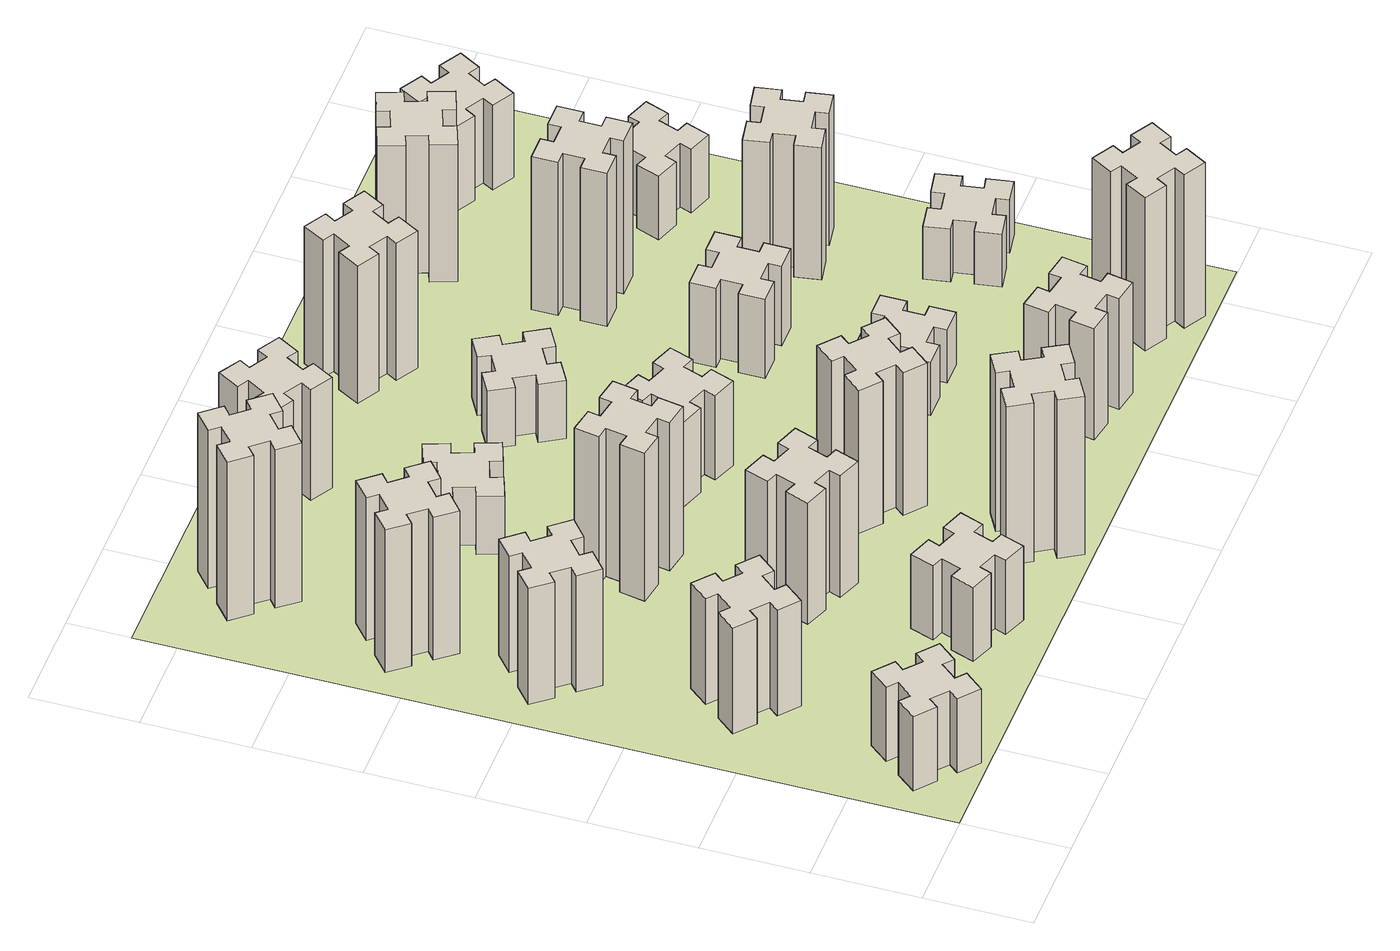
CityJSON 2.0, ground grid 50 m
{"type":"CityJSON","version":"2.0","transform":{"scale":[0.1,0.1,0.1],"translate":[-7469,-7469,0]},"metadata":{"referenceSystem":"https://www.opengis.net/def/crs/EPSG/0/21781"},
"CityObjects":{
"building1":{"type":"Building","attributes":{"class":"1000","function":"1000","usage":"1000","yearOfConstruction":2016,"roofType":"1000","measuredHeight":42,"storeysAboveGround":30,"storeysBelowGround":0},"geometry":[{"type":"Solid","lod":"1","boundaries":[[[[0,1,2,3,4,5,6,7,8,9,10,11,12,13,14,15,16,17,18,19]],[[17,16,20,21]],[[16,15,22,20]],[[15,14,23,22]],[[14,13,24,23]],[[13,12,25,24]],[[12,11,26,25]],[[11,10,27,26]],[[10,9,28,27]],[[9,8,29,28]],[[8,7,30,29]],[[7,6,31,30]],[[6,5,32,31]],[[5,4,33,32]],[[4,3,34,33]],[[3,2,35,34]],[[2,1,36,35]],[[1,0,37,36]],[[0,19,38,37]],[[19,18,39,38]],[[18,17,21,39]],[[24,25,26,27,28,29,30,31,32,33,34,35,36,37,38,39,21,20,22,23]]]]}]},
"building2":{"type":"Building","attributes":{"class":"1000","function":"1000","usage":"1000","yearOfConstruction":2016,"roofType":"1000","measuredHeight":60,"storeysAboveGround":30,"storeysBelowGround":0},"geometry":[{"type":"Solid","lod":"1","boundaries":[[[[40,41,42,43,44,45,46,47,48,49,50,51,52,53,54,55,56,57,58,59]],[[57,56,60,61]],[[56,55,62,60]],[[55,54,63,62]],[[54,53,64,63]],[[53,52,65,64]],[[52,51,66,65]],[[51,50,67,66]],[[50,49,68,67]],[[49,48,69,68]],[[48,47,70,69]],[[47,46,71,70]],[[46,45,72,71]],[[45,44,73,72]],[[44,43,74,73]],[[43,42,75,74]],[[42,41,76,75]],[[41,40,77,76]],[[40,59,78,77]],[[59,58,79,78]],[[58,57,61,79]],[[64,65,66,67,68,69,70,71,72,73,74,75,76,77,78,79,61,60,62,63]]]]}]},
"building3":{"type":"Building","attributes":{"class":"1000","function":"1000","usage":"1000","yearOfConstruction":2016,"roofType":"1000","measuredHeight":66,"storeysAboveGround":30,"storeysBelowGround":0},"geometry":[{"type":"Solid","lod":"1","boundaries":[[[[80,81,82,83,84,85,86,87,88,89,90,91,92,93,94,95,96,97,98,99]],[[97,96,100,101]],[[96,95,102,100]],[[95,94,103,102]],[[94,93,104,103]],[[93,92,105,104]],[[92,91,106,105]],[[91,90,107,106]],[[90,89,108,107]],[[89,88,109,108]],[[88,87,110,109]],[[87,86,111,110]],[[86,85,112,111]],[[85,84,113,112]],[[84,83,114,113]],[[83,82,115,114]],[[82,81,116,115]],[[81,80,117,116]],[[80,99,118,117]],[[99,98,119,118]],[[98,97,101,119]],[[104,105,106,107,108,109,110,111,112,113,114,115,116,117,118,119,101,100,102,103]]]]}]},
"building4":{"type":"Building","attributes":{"class":"1000","function":"1000","usage":"1000","yearOfConstruction":2016,"roofType":"1000","measuredHeight":81,"storeysAboveGround":30,"storeysBelowGround":0},"geometry":[{"type":"Solid","lod":"1","boundaries":[[[[120,121,122,123,124,125,126,127,128,129,130,131,132,133,134,135,136,137,138,139]],[[137,136,140,141]],[[136,135,142,140]],[[135,134,143,142]],[[134,133,144,143]],[[133,132,145,144]],[[132,131,146,145]],[[131,130,147,146]],[[130,129,148,147]],[[129,128,149,148]],[[128,127,150,149]],[[127,126,151,150]],[[126,125,152,151]],[[125,124,153,152]],[[124,123,154,153]],[[123,122,155,154]],[[122,121,156,155]],[[121,120,157,156]],[[120,139,158,157]],[[139,138,159,158]],[[138,137,141,159]],[[144,145,146,147,148,149,150,151,152,153,154,155,156,157,158,159,141,140,142,143]]]]}]},
"building5":{"type":"Building","attributes":{"class":"1000","function":"1000","usage":"1000","yearOfConstruction":2016,"roofType":"1000","measuredHeight":42,"storeysAboveGround":30,"storeysBelowGround":0},"geometry":[{"type":"Solid","lod":"1","boundaries":[[[[160,161,162,163,164,165,166,167,168,169,170,171,172,173,174,175,176,177,178,179]],[[177,176,180,181]],[[176,175,182,180]],[[175,174,183,182]],[[174,173,184,183]],[[173,172,185,184]],[[172,171,186,185]],[[171,170,187,186]],[[170,169,188,187]],[[169,168,189,188]],[[168,167,190,189]],[[167,166,191,190]],[[166,165,192,191]],[[165,164,193,192]],[[164,163,194,193]],[[163,162,195,194]],[[162,161,196,195]],[[161,160,197,196]],[[160,179,198,197]],[[179,178,199,198]],[[178,177,181,199]],[[184,185,186,187,188,189,190,191,192,193,194,195,196,197,198,199,181,180,182,183]]]]}]},
"building6":{"type":"Building","attributes":{"class":"1000","function":"1000","usage":"1000","yearOfConstruction":2016,"roofType":"1000","measuredHeight":90,"storeysAboveGround":30,"storeysBelowGround":0},"geometry":[{"type":"Solid","lod":"1","boundaries":[[[[200,201,202,203,204,205,206,207,208,209,210,211,212,213,214,215,216,217,218,219]],[[217,216,220,221]],[[216,215,222,220]],[[215,214,223,222]],[[214,213,224,223]],[[213,212,225,224]],[[212,211,226,225]],[[211,210,227,226]],[[210,209,228,227]],[[209,208,229,228]],[[208,207,230,229]],[[207,206,231,230]],[[206,205,232,231]],[[205,204,233,232]],[[204,203,234,233]],[[203,202,235,234]],[[202,201,236,235]],[[201,200,237,236]],[[200,219,238,237]],[[219,218,239,238]],[[218,217,221,239]],[[224,225,226,227,228,229,230,231,232,233,234,235,236,237,238,239,221,220,222,223]]]]}]},
"building7":{"type":"Building","attributes":{"class":"1000","function":"1000","usage":"1000","yearOfConstruction":2016,"roofType":"1000","measuredHeight":69,"storeysAboveGround":30,"storeysBelowGround":0},"geometry":[{"type":"Solid","lod":"1","boundaries":[[[[240,241,242,243,244,245,246,247,248,249,250,251,252,253,254,255,256,257,258,259]],[[257,256,260,261]],[[256,255,262,260]],[[255,254,263,262]],[[254,253,264,263]],[[253,252,265,264]],[[252,251,266,265]],[[251,250,267,266]],[[250,249,268,267]],[[249,248,269,268]],[[248,247,270,269]],[[247,246,271,270]],[[246,245,272,271]],[[245,244,273,272]],[[244,243,274,273]],[[243,242,275,274]],[[242,241,276,275]],[[241,240,277,276]],[[240,259,278,277]],[[259,258,279,278]],[[258,257,261,279]],[[264,265,266,267,268,269,270,271,272,273,274,275,276,277,278,279,261,260,262,263]]]]}]},
"building8":{"type":"Building","attributes":{"class":"1000","function":"1000","usage":"1000","yearOfConstruction":2016,"roofType":"1000","measuredHeight":84,"storeysAboveGround":30,"storeysBelowGround":0},"geometry":[{"type":"Solid","lod":"1","boundaries":[[[[280,281,282,283,284,285,286,287,288,289,290,291,292,293,294,295,296,297,298,299]],[[297,296,300,301]],[[296,295,302,300]],[[295,294,303,302]],[[294,293,304,303]],[[293,292,305,304]],[[292,291,306,305]],[[291,290,307,306]],[[290,289,308,307]],[[289,288,309,308]],[[288,287,310,309]],[[287,286,311,310]],[[286,285,312,311]],[[285,284,313,312]],[[284,283,314,313]],[[283,282,315,314]],[[282,281,316,315]],[[281,280,317,316]],[[280,299,318,317]],[[299,298,319,318]],[[298,297,301,319]],[[304,305,306,307,308,309,310,311,312,313,314,315,316,317,318,319,301,300,302,303]]]]}]},
"building9":{"type":"Building","attributes":{"class":"1000","function":"1000","usage":"1000","yearOfConstruction":2016,"roofType":"1000","measuredHeight":33,"storeysAboveGround":30,"storeysBelowGround":0},"geometry":[{"type":"Solid","lod":"1","boundaries":[[[[320,321,322,323,324,325,326,327,328,329,330,331,332,333,334,335,336,337,338,339]],[[337,336,340,341]],[[336,335,342,340]],[[335,334,343,342]],[[334,333,344,343]],[[333,332,345,344]],[[332,331,346,345]],[[331,330,347,346]],[[330,329,348,347]],[[329,328,349,348]],[[328,327,350,349]],[[327,326,351,350]],[[326,325,352,351]],[[325,324,353,352]],[[324,323,354,353]],[[323,322,355,354]],[[322,321,356,355]],[[321,320,357,356]],[[320,339,358,357]],[[339,338,359,358]],[[338,337,341,359]],[[344,345,346,347,348,349,350,351,352,353,354,355,356,357,358,359,341,340,342,343]]]]}]},
"building10":{"type":"Building","attributes":{"class":"1000","function":"1000","usage":"1000","yearOfConstruction":2016,"roofType":"1000","measuredHeight":90,"storeysAboveGround":30,"storeysBelowGround":0},"geometry":[{"type":"Solid","lod":"1","boundaries":[[[[360,361,362,363,364,365,366,367,368,369,370,371,372,373,374,375,376,377,378,379]],[[377,376,380,381]],[[376,375,382,380]],[[375,374,383,382]],[[374,373,384,383]],[[373,372,385,384]],[[372,371,386,385]],[[371,370,387,386]],[[370,369,388,387]],[[369,368,389,388]],[[368,367,390,389]],[[367,366,391,390]],[[366,365,392,391]],[[365,364,393,392]],[[364,363,394,393]],[[363,362,395,394]],[[362,361,396,395]],[[361,360,397,396]],[[360,379,398,397]],[[379,378,399,398]],[[378,377,381,399]],[[384,385,386,387,388,389,390,391,392,393,394,395,396,397,398,399,381,380,382,383]]]]}]},
"building11":{"type":"Building","attributes":{"class":"1000","function":"1000","usage":"1000","yearOfConstruction":2016,"roofType":"1000","measuredHeight":63,"storeysAboveGround":30,"storeysBelowGround":0},"geometry":[{"type":"Solid","lod":"1","boundaries":[[[[400,401,402,403,404,405,406,407,408,409,410,411,412,413,414,415,416,417,418,419]],[[417,416,420,421]],[[416,415,422,420]],[[415,414,423,422]],[[414,413,424,423]],[[413,412,425,424]],[[412,411,426,425]],[[411,410,427,426]],[[410,409,428,427]],[[409,408,429,428]],[[408,407,430,429]],[[407,406,431,430]],[[406,405,432,431]],[[405,404,433,432]],[[404,403,434,433]],[[403,402,435,434]],[[402,401,436,435]],[[401,400,437,436]],[[400,419,438,437]],[[419,418,439,438]],[[418,417,421,439]],[[424,425,426,427,428,429,430,431,432,433,434,435,436,437,438,439,421,420,422,423]]]]}]},
"building12":{"type":"Building","attributes":{"class":"1000","function":"1000","usage":"1000","yearOfConstruction":2016,"roofType":"1000","measuredHeight":81,"storeysAboveGround":30,"storeysBelowGround":0},"geometry":[{"type":"Solid","lod":"1","boundaries":[[[[440,441,442,443,444,445,446,447,448,449,450,451,452,453,454,455,456,457,458,459]],[[457,456,460,461]],[[456,455,462,460]],[[455,454,463,462]],[[454,453,464,463]],[[453,452,465,464]],[[452,451,466,465]],[[451,450,467,466]],[[450,449,468,467]],[[449,448,469,468]],[[448,447,470,469]],[[447,446,471,470]],[[446,445,472,471]],[[445,444,473,472]],[[444,443,474,473]],[[443,442,475,474]],[[442,441,476,475]],[[441,440,477,476]],[[440,459,478,477]],[[459,458,479,478]],[[458,457,461,479]],[[464,465,466,467,468,469,470,471,472,473,474,475,476,477,478,479,461,460,462,463]]]]}]},
"building13":{"type":"Building","attributes":{"class":"1000","function":"1000","usage":"1000","yearOfConstruction":2016,"roofType":"1000","measuredHeight":48,"storeysAboveGround":30,"storeysBelowGround":0},"geometry":[{"type":"Solid","lod":"1","boundaries":[[[[480,481,482,483,484,485,486,487,488,489,490,491,492,493,494,495,496,497,498,499]],[[497,496,500,501]],[[496,495,502,500]],[[495,494,503,502]],[[494,493,504,503]],[[493,492,505,504]],[[492,491,506,505]],[[491,490,507,506]],[[490,489,508,507]],[[489,488,509,508]],[[488,487,510,509]],[[487,486,511,510]],[[486,485,512,511]],[[485,484,513,512]],[[484,483,514,513]],[[483,482,515,514]],[[482,481,516,515]],[[481,480,517,516]],[[480,499,518,517]],[[499,498,519,518]],[[498,497,501,519]],[[504,505,506,507,508,509,510,511,512,513,514,515,516,517,518,519,501,500,502,503]]]]}]},
"building14":{"type":"Building","attributes":{"class":"1000","function":"1000","usage":"1000","yearOfConstruction":2016,"roofType":"1000","measuredHeight":33,"storeysAboveGround":30,"storeysBelowGround":0},"geometry":[{"type":"Solid","lod":"1","boundaries":[[[[520,521,522,523,524,525,526,527,528,529,530,531,532,533,534,535,536,537,538,539]],[[537,536,540,541]],[[536,535,542,540]],[[535,534,543,542]],[[534,533,544,543]],[[533,532,545,544]],[[532,531,546,545]],[[531,530,547,546]],[[530,529,548,547]],[[529,528,549,548]],[[528,527,550,549]],[[527,526,551,550]],[[526,525,552,551]],[[525,524,553,552]],[[524,523,554,553]],[[523,522,555,554]],[[522,521,556,555]],[[521,520,557,556]],[[520,539,558,557]],[[539,538,559,558]],[[538,537,541,559]],[[544,545,546,547,548,549,550,551,552,553,554,555,556,557,558,559,541,540,542,543]]]]}]},
"building15":{"type":"Building","attributes":{"class":"1000","function":"1000","usage":"1000","yearOfConstruction":2016,"roofType":"1000","measuredHeight":63,"storeysAboveGround":30,"storeysBelowGround":0},"geometry":[{"type":"Solid","lod":"1","boundaries":[[[[560,561,562,563,564,565,566,567,568,569,570,571,572,573,574,575,576,577,578,579]],[[577,576,580,581]],[[576,575,582,580]],[[575,574,583,582]],[[574,573,584,583]],[[573,572,585,584]],[[572,571,586,585]],[[571,570,587,586]],[[570,569,588,587]],[[569,568,589,588]],[[568,567,590,589]],[[567,566,591,590]],[[566,565,592,591]],[[565,564,593,592]],[[564,563,594,593]],[[563,562,595,594]],[[562,561,596,595]],[[561,560,597,596]],[[560,579,598,597]],[[579,578,599,598]],[[578,577,581,599]],[[584,585,586,587,588,589,590,591,592,593,594,595,596,597,598,599,581,580,582,583]]]]}]},
"building16":{"type":"Building","attributes":{"class":"1000","function":"1000","usage":"1000","yearOfConstruction":2016,"roofType":"1000","measuredHeight":30,"storeysAboveGround":30,"storeysBelowGround":0},"geometry":[{"type":"Solid","lod":"1","boundaries":[[[[600,601,602,603,604,605,606,607,608,609,610,611,612,613,614,615,616,617,618,619]],[[617,616,620,621]],[[616,615,622,620]],[[615,614,623,622]],[[614,613,624,623]],[[613,612,625,624]],[[612,611,626,625]],[[611,610,627,626]],[[610,609,628,627]],[[609,608,629,628]],[[608,607,630,629]],[[607,606,631,630]],[[606,605,632,631]],[[605,604,633,632]],[[604,603,634,633]],[[603,602,635,634]],[[602,601,636,635]],[[601,600,637,636]],[[600,619,638,637]],[[619,618,639,638]],[[618,617,621,639]],[[624,625,626,627,628,629,630,631,632,633,634,635,636,637,638,639,621,620,622,623]]]]}]},
"building17":{"type":"Building","attributes":{"class":"1000","function":"1000","usage":"1000","yearOfConstruction":2016,"roofType":"1000","measuredHeight":78,"storeysAboveGround":30,"storeysBelowGround":0},"geometry":[{"type":"Solid","lod":"1","boundaries":[[[[640,641,642,643,644,645,646,647,648,649,650,651,652,653,654,655,656,657,658,659]],[[657,656,660,661]],[[656,655,662,660]],[[655,654,663,662]],[[654,653,664,663]],[[653,652,665,664]],[[652,651,666,665]],[[651,650,667,666]],[[650,649,668,667]],[[649,648,669,668]],[[648,647,670,669]],[[647,646,671,670]],[[646,645,672,671]],[[645,644,673,672]],[[644,643,674,673]],[[643,642,675,674]],[[642,641,676,675]],[[641,640,677,676]],[[640,659,678,677]],[[659,658,679,678]],[[658,657,661,679]],[[664,665,666,667,668,669,670,671,672,673,674,675,676,677,678,679,661,660,662,663]]]]}]},
"building18":{"type":"Building","attributes":{"class":"1000","function":"1000","usage":"1000","yearOfConstruction":2016,"roofType":"1000","measuredHeight":45,"storeysAboveGround":30,"storeysBelowGround":0},"geometry":[{"type":"Solid","lod":"1","boundaries":[[[[680,681,682,683,684,685,686,687,688,689,690,691,692,693,694,695,696,697,698,699]],[[697,696,700,701]],[[696,695,702,700]],[[695,694,703,702]],[[694,693,704,703]],[[693,692,705,704]],[[692,691,706,705]],[[691,690,707,706]],[[690,689,708,707]],[[689,688,709,708]],[[688,687,710,709]],[[687,686,711,710]],[[686,685,712,711]],[[685,684,713,712]],[[684,683,714,713]],[[683,682,715,714]],[[682,681,716,715]],[[681,680,717,716]],[[680,699,718,717]],[[699,698,719,718]],[[698,697,701,719]],[[704,705,706,707,708,709,710,711,712,713,714,715,716,717,718,719,701,700,702,703]]]]}]},
"building19":{"type":"Building","attributes":{"class":"1000","function":"1000","usage":"1000","yearOfConstruction":2016,"roofType":"1000","measuredHeight":87,"storeysAboveGround":30,"storeysBelowGround":0},"geometry":[{"type":"Solid","lod":"1","boundaries":[[[[720,721,722,723,724,725,726,727,728,729,730,731,732,733,734,735,736,737,738,739]],[[737,736,740,741]],[[736,735,742,740]],[[735,734,743,742]],[[734,733,744,743]],[[733,732,745,744]],[[732,731,746,745]],[[731,730,747,746]],[[730,729,748,747]],[[729,728,749,748]],[[728,727,750,749]],[[727,726,751,750]],[[726,725,752,751]],[[725,724,753,752]],[[724,723,754,753]],[[723,722,755,754]],[[722,721,756,755]],[[721,720,757,756]],[[720,739,758,757]],[[739,738,759,758]],[[738,737,741,759]],[[744,745,746,747,748,749,750,751,752,753,754,755,756,757,758,759,741,740,742,743]]]]}]},
"building20":{"type":"Building","attributes":{"class":"1000","function":"1000","usage":"1000","yearOfConstruction":2016,"roofType":"1000","measuredHeight":87,"storeysAboveGround":30,"storeysBelowGround":0},"geometry":[{"type":"Solid","lod":"1","boundaries":[[[[760,761,762,763,764,765,766,767,768,769,770,771,772,773,774,775,776,777,778,779]],[[777,776,780,781]],[[776,775,782,780]],[[775,774,783,782]],[[774,773,784,783]],[[773,772,785,784]],[[772,771,786,785]],[[771,770,787,786]],[[770,769,788,787]],[[769,768,789,788]],[[768,767,790,789]],[[767,766,791,790]],[[766,765,792,791]],[[765,764,793,792]],[[764,763,794,793]],[[763,762,795,794]],[[762,761,796,795]],[[761,760,797,796]],[[760,779,798,797]],[[779,778,799,798]],[[778,777,781,799]],[[784,785,786,787,788,789,790,791,792,793,794,795,796,797,798,799,781,780,782,783]]]]}]},
"building21":{"type":"Building","attributes":{"class":"1000","function":"1000","usage":"1000","yearOfConstruction":2016,"roofType":"1000","measuredHeight":78,"storeysAboveGround":30,"storeysBelowGround":0},"geometry":[{"type":"Solid","lod":"1","boundaries":[[[[800,801,802,803,804,805,806,807,808,809,810,811,812,813,814,815,816,817,818,819]],[[817,816,820,821]],[[816,815,822,820]],[[815,814,823,822]],[[814,813,824,823]],[[813,812,825,824]],[[812,811,826,825]],[[811,810,827,826]],[[810,809,828,827]],[[809,808,829,828]],[[808,807,830,829]],[[807,806,831,830]],[[806,805,832,831]],[[805,804,833,832]],[[804,803,834,833]],[[803,802,835,834]],[[802,801,836,835]],[[801,800,837,836]],[[800,819,838,837]],[[819,818,839,838]],[[818,817,821,839]],[[824,825,826,827,828,829,830,831,832,833,834,835,836,837,838,839,821,820,822,823]]]]}]},
"building22":{"type":"Building","attributes":{"class":"1000","function":"1000","usage":"1000","yearOfConstruction":2016,"roofType":"1000","measuredHeight":30,"storeysAboveGround":30,"storeysBelowGround":0},"geometry":[{"type":"Solid","lod":"1","boundaries":[[[[840,841,842,843,844,845,846,847,848,849,850,851,852,853,854,855,856,857,858,859]],[[857,856,860,861]],[[856,855,862,860]],[[855,854,863,862]],[[854,853,864,863]],[[853,852,865,864]],[[852,851,866,865]],[[851,850,867,866]],[[850,849,868,867]],[[849,848,869,868]],[[848,847,870,869]],[[847,846,871,870]],[[846,845,872,871]],[[845,844,873,872]],[[844,843,874,873]],[[843,842,875,874]],[[842,841,876,875]],[[841,840,877,876]],[[840,859,878,877]],[[859,858,879,878]],[[858,857,861,879]],[[864,865,866,867,868,869,870,871,872,873,874,875,876,877,878,879,861,860,862,863]]]]}]},
"building23":{"type":"Building","attributes":{"class":"1000","function":"1000","usage":"1000","yearOfConstruction":2016,"roofType":"1000","measuredHeight":75,"storeysAboveGround":30,"storeysBelowGround":0},"geometry":[{"type":"Solid","lod":"1","boundaries":[[[[880,881,882,883,884,885,886,887,888,889,890,891,892,893,894,895,896,897,898,899]],[[897,896,900,901]],[[896,895,902,900]],[[895,894,903,902]],[[894,893,904,903]],[[893,892,905,904]],[[892,891,906,905]],[[891,890,907,906]],[[890,889,908,907]],[[889,888,909,908]],[[888,887,910,909]],[[887,886,911,910]],[[886,885,912,911]],[[885,884,913,912]],[[884,883,914,913]],[[883,882,915,914]],[[882,881,916,915]],[[881,880,917,916]],[[880,899,918,917]],[[899,898,919,918]],[[898,897,901,919]],[[904,905,906,907,908,909,910,911,912,913,914,915,916,917,918,919,901,900,902,903]]]]}]},
"building24":{"type":"Building","attributes":{"class":"1000","function":"1000","usage":"1000","yearOfConstruction":2016,"roofType":"1000","measuredHeight":36,"storeysAboveGround":30,"storeysBelowGround":0},"geometry":[{"type":"Solid","lod":"1","boundaries":[[[[920,921,922,923,924,925,926,927,928,929,930,931,932,933,934,935,936,937,938,939]],[[937,936,940,941]],[[936,935,942,940]],[[935,934,943,942]],[[934,933,944,943]],[[933,932,945,944]],[[932,931,946,945]],[[931,930,947,946]],[[930,929,948,947]],[[929,928,949,948]],[[928,927,950,949]],[[927,926,951,950]],[[926,925,952,951]],[[925,924,953,952]],[[924,923,954,953]],[[923,922,955,954]],[[922,921,956,955]],[[921,920,957,956]],[[920,939,958,957]],[[939,938,959,958]],[[938,937,941,959]],[[944,945,946,947,948,949,950,951,952,953,954,955,956,957,958,959,941,940,942,943]]]]}]},
"building25":{"type":"Building","attributes":{"class":"1000","function":"1000","usage":"1000","yearOfConstruction":2016,"roofType":"1000","measuredHeight":48,"storeysAboveGround":30,"storeysBelowGround":0},"geometry":[{"type":"Solid","lod":"1","boundaries":[[[[960,961,962,963,964,965,966,967,968,969,970,971,972,973,974,975,976,977,978,979]],[[977,976,980,981]],[[976,975,982,980]],[[975,974,983,982]],[[974,973,984,983]],[[973,972,985,984]],[[972,971,986,985]],[[971,970,987,986]],[[970,969,988,987]],[[969,968,989,988]],[[968,967,990,989]],[[967,966,991,990]],[[966,965,992,991]],[[965,964,993,992]],[[964,963,994,993]],[[963,962,995,994]],[[962,961,996,995]],[[961,960,997,996]],[[960,979,998,997]],[[979,978,999,998]],[[978,977,981,999]],[[984,985,986,987,988,989,990,991,992,993,994,995,996,997,998,999,981,980,982,983]]]]}]},
"landuse1":{"type":"LandUse","attributes":{"name":"plot1","function":"1010"},"geometry":[{"type":"MultiSurface","lod":"1","boundaries":[[[1000,1001,1002,1003]]]}]}
},
"vertices":[
[266,223,0],[343,159,0],[304,113,0],[396,36,0],[473,128,0],[427,166,0],[492,243,0],[538,204,0],[615,296,0],[523,373,0],[484,327,0],[408,392,0],[446,438,0],[354,515,0],[277,423,0],[323,384,0],[259,308,0],[213,346,0],[136,254,0],[228,177,0],[259,308,420],[213,346,420],[323,384,420],[277,423,420],[354,515,420],[446,438,420],[408,392,420],[484,327,420],[523,373,420],[615,296,420],[538,204,420],[492,243,420],[427,166,420],[473,128,420],[396,36,420],[304,113,420],[343,159,420],[266,223,420],[228,177,420],[136,254,420],
[527,1006,0],[592,1083,0],[638,1044,0],[715,1136,0],[623,1213,0],[584,1167,0],[508,1232,0],[546,1278,0],[454,1355,0],[377,1263,0],[423,1224,0],[359,1148,0],[313,1186,0],[236,1094,0],[328,1017,0],[366,1063,0],[443,999,0],[404,953,0],[496,876,0],[573,968,0],[443,999,600],[404,953,600],[366,1063,600],[328,1017,600],[236,1094,600],[313,1186,600],[359,1148,600],[423,1224,600],[377,1263,600],[454,1355,600],[546,1278,600],[508,1232,600],[584,1167,600],[623,1213,600],[715,1136,600],[638,1044,600],[592,1083,600],[527,1006,600],[573,968,600],[496,876,600],
[492,1988,0],[427,2064,0],[473,2103,0],[396,2195,0],[304,2118,0],[343,2072,0],[266,2007,0],[228,2053,0],[136,1976,0],[213,1884,0],[259,1923,0],[323,1846,0],[277,1808,0],[354,1716,0],[446,1793,0],[408,1839,0],[484,1903,0],[523,1857,0],[615,1934,0],[538,2026,0],[484,1903,660],[523,1857,660],[408,1839,660],[446,1793,660],[354,1716,660],[277,1808,660],[323,1846,660],[259,1923,660],[213,1884,660],[136,1976,660],[228,2053,660],[266,2007,660],[343,2072,660],[304,2118,660],[396,2195,660],[473,2103,660],[427,2064,660],[492,1988,660],[538,2026,660],[615,1934,660],
[343,2712,0],[266,2647,0],[228,2693,0],[136,2616,0],[213,2524,0],[259,2563,0],[323,2486,0],[277,2448,0],[354,2356,0],[446,2433,0],[408,2479,0],[484,2543,0],[523,2497,0],[615,2574,0],[538,2666,0],[492,2628,0],[427,2704,0],[473,2743,0],[396,2835,0],[304,2758,0],[427,2704,810],[473,2743,810],[492,2628,810],[538,2666,810],[615,2574,810],[523,2497,810],[484,2543,810],[408,2479,810],[446,2433,810],[354,2356,810],[277,2448,810],[323,2486,810],[259,2563,810],[213,2524,810],[136,2616,810],[228,2693,810],[266,2647,810],[343,2712,810],[304,2758,810],[396,2835,810],
[1302,291,0],[1336,385,0],[1392,364,0],[1433,477,0],[1320,518,0],[1300,462,0],[1206,496,0],[1227,552,0],[1114,593,0],[1073,480,0],[1129,460,0],[1095,366,0],[1039,387,0],[997,274,0],[1110,233,0],[1131,289,0],[1225,255,0],[1204,199,0],[1317,157,0],[1358,270,0],[1225,255,420],[1204,199,420],[1131,289,420],[1110,233,420],[997,274,420],[1039,387,420],[1095,366,420],[1129,460,420],[1073,480,420],[1114,593,420],[1227,552,420],[1206,496,420],[1300,462,420],[1320,518,420],[1433,477,420],[1392,364,420],[1336,385,420],[1302,291,420],[1358,270,420],[1317,157,420],
[443,3452,0],[366,3387,0],[328,3433,0],[236,3356,0],[313,3264,0],[359,3303,0],[423,3226,0],[377,3188,0],[454,3096,0],[546,3173,0],[508,3219,0],[584,3283,0],[623,3237,0],[715,3314,0],[638,3406,0],[592,3368,0],[527,3444,0],[573,3483,0],[496,3575,0],[404,3498,0],[527,3444,900],[573,3483,900],[592,3368,900],[638,3406,900],[715,3314,900],[623,3237,900],[584,3283,900],[508,3219,900],[546,3173,900],[454,3096,900],[377,3188,900],[423,3226,900],[359,3303,900],[313,3264,900],[236,3356,900],[328,3433,900],[366,3387,900],[443,3452,900],[404,3498,900],[496,3575,900],
[1302,1031,0],[1336,1125,0],[1392,1104,0],[1433,1217,0],[1320,1258,0],[1300,1202,0],[1206,1236,0],[1227,1292,0],[1114,1333,0],[1073,1220,0],[1129,1200,0],[1095,1106,0],[1039,1127,0],[997,1014,0],[1110,973,0],[1131,1029,0],[1225,995,0],[1204,939,0],[1317,897,0],[1358,1010,0],[1225,995,690],[1204,939,690],[1131,1029,690],[1110,973,690],[997,1014,690],[1039,1127,690],[1095,1106,690],[1129,1200,690],[1073,1220,690],[1114,1333,690],[1227,1292,690],[1206,1236,690],[1300,1202,690],[1320,1258,690],[1433,1217,690],[1392,1104,690],[1336,1125,690],[1302,1031,690],[1358,1010,690],[1317,897,690],
[1047,1756,0],[1145,1738,0],[1135,1679,0],[1253,1658,0],[1274,1777,0],[1215,1787,0],[1232,1885,0],[1291,1875,0],[1312,1993,0],[1194,2014,0],[1184,1955,0],[1085,1972,0],[1096,2031,0],[977,2052,0],[957,1934,0],[1016,1924,0],[998,1825,0],[939,1836,0],[918,1717,0],[1037,1697,0],[998,1825,840],[939,1836,840],[1016,1924,840],[957,1934,840],[977,2052,840],[1096,2031,840],[1085,1972,840],[1184,1955,840],[1194,2014,840],[1312,1993,840],[1291,1875,840],[1232,1885,840],[1215,1787,840],[1274,1777,840],[1253,1658,840],[1135,1679,840],[1145,1738,840],[1047,1756,840],[1037,1697,840],[918,1717,840],
[1236,2586,0],[1202,2680,0],[1258,2700,0],[1217,2813,0],[1104,2772,0],[1125,2716,0],[1031,2682,0],[1010,2738,0],[897,2697,0],[939,2584,0],[995,2605,0],[1029,2511,0],[973,2490,0],[1014,2377,0],[1127,2419,0],[1106,2475,0],[1200,2509,0],[1220,2453,0],[1333,2494,0],[1292,2607,0],[1200,2509,330],[1220,2453,330],[1106,2475,330],[1127,2419,330],[1014,2377,330],[973,2490,330],[1029,2511,330],[995,2605,330],[939,2584,330],[897,2697,330],[1010,2738,330],[1031,2682,330],[1125,2716,330],[1104,2772,330],[1217,2813,330],[1258,2700,330],[1202,2680,330],[1236,2586,330],[1292,2607,330],[1333,2494,330],
[1844,396,0],[1757,346,0],[1727,398,0],[1623,338,0],[1683,234,0],[1735,264,0],[1785,177,0],[1733,147,0],[1793,43,0],[1897,103,0],[1867,155,0],[1954,205,0],[1984,153,0],[2088,213,0],[2028,317,0],[1976,287,0],[1926,374,0],[1978,404,0],[1918,508,0],[1814,448,0],[1926,374,900],[1978,404,900],[1976,287,900],[2028,317,900],[2088,213,900],[1984,153,900],[1954,205,900],[1867,155,900],[1897,103,900],[1793,43,900],[1733,147,900],[1785,177,900],[1735,264,900],[1683,234,900],[1623,338,900],[1727,398,900],[1757,346,900],[1844,396,900],[1814,448,900],[1918,508,900],
[1045,3534,0],[995,3447,0],[943,3477,0],[883,3373,0],[987,3313,0],[1017,3365,0],[1104,3315,0],[1074,3263,0],[1178,3203,0],[1238,3307,0],[1186,3337,0],[1236,3424,0],[1288,3394,0],[1348,3498,0],[1244,3558,0],[1214,3506,0],[1127,3556,0],[1157,3608,0],[1053,3668,0],[993,3564,0],[1127,3556,630],[1157,3608,630],[1214,3506,630],[1244,3558,630],[1348,3498,630],[1288,3394,630],[1236,3424,630],[1186,3337,630],[1238,3307,630],[1178,3203,630],[1074,3263,630],[1104,3315,630],[1017,3365,630],[987,3313,630],[883,3373,630],[943,3477,630],[995,3447,630],[1045,3534,630],[993,3564,630],[1053,3668,630],
[1964,1067,0],[1888,1132,0],[1926,1178,0],[1834,1255,0],[1757,1163,0],[1803,1124,0],[1739,1048,0],[1693,1086,0],[1616,994,0],[1708,917,0],[1746,963,0],[1823,899,0],[1784,853,0],[1876,776,0],[1953,868,0],[1907,906,0],[1972,983,0],[2018,944,0],[2095,1036,0],[2003,1113,0],[1972,983,810],[2018,944,810],[1907,906,810],[1953,868,810],[1876,776,810],[1784,853,810],[1823,899,810],[1746,963,810],[1708,917,810],[1616,994,810],[1693,1086,810],[1739,1048,810],[1803,1124,810],[1757,1163,810],[1834,1255,810],[1926,1178,810],[1888,1132,810],[1964,1067,810],[2003,1113,810],[2095,1036,810],
[1669,1940,0],[1635,1846,0],[1579,1867,0],[1537,1754,0],[1650,1713,0],[1671,1769,0],[1765,1735,0],[1744,1679,0],[1857,1637,0],[1898,1750,0],[1842,1771,0],[1876,1865,0],[1932,1844,0],[1973,1957,0],[1860,1998,0],[1840,1942,0],[1746,1976,0],[1767,2032,0],[1654,2073,0],[1613,1960,0],[1746,1976,480],[1767,2032,480],[1840,1942,480],[1860,1998,480],[1973,1957,480],[1932,1844,480],[1876,1865,480],[1842,1771,480],[1898,1750,480],[1857,1637,480],[1744,1679,480],[1765,1735,480],[1671,1769,480],[1650,1713,480],[1537,1754,480],[1579,1867,480],[1635,1846,480],[1669,1940,480],[1613,1960,480],[1654,2073,480],
[1735,2584,0],[1785,2497,0],[1733,2467,0],[1793,2363,0],[1897,2423,0],[1867,2475,0],[1954,2525,0],[1984,2473,0],[2088,2533,0],[2028,2637,0],[1976,2607,0],[1926,2694,0],[1978,2724,0],[1918,2828,0],[1814,2768,0],[1844,2716,0],[1757,2666,0],[1727,2718,0],[1623,2658,0],[1683,2554,0],[1757,2666,330],[1727,2718,330],[1844,2716,330],[1814,2768,330],[1918,2828,330],[1978,2724,330],[1926,2694,330],[1976,2607,330],[2028,2637,330],[2088,2533,330],[1984,2473,330],[1954,2525,330],[1867,2475,330],[1897,2423,330],[1793,2363,330],[1733,2467,330],[1785,2497,330],[1735,2584,330],[1683,2554,330],[1623,2658,330],
[2764,475,0],[2665,492,0],[2676,551,0],[2557,572,0],[2537,454,0],[2596,444,0],[2578,345,0],[2519,356,0],[2498,237,0],[2617,217,0],[2627,276,0],[2725,258,0],[2715,199,0],[2833,178,0],[2854,297,0],[2795,307,0],[2812,405,0],[2871,395,0],[2892,513,0],[2774,534,0],[2812,405,630],[2871,395,630],[2795,307,630],[2854,297,630],[2833,178,630],[2715,199,630],[2725,258,630],[2627,276,630],[2617,217,630],[2498,237,630],[2519,356,630],[2578,345,630],[2596,444,630],[2537,454,630],[2557,572,630],[2676,551,630],[2665,492,630],[2764,475,630],[2774,534,630],[2892,513,630],
[2485,1165,0],[2485,1065,0],[2425,1065,0],[2425,945,0],[2545,945,0],[2545,1005,0],[2645,1005,0],[2645,945,0],[2765,945,0],[2765,1065,0],[2705,1065,0],[2705,1165,0],[2765,1165,0],[2765,1285,0],[2645,1285,0],[2645,1225,0],[2545,1225,0],[2545,1285,0],[2425,1285,0],[2425,1165,0],[2545,1225,300],[2545,1285,300],[2645,1225,300],[2645,1285,300],[2765,1285,300],[2765,1165,300],[2705,1165,300],[2705,1065,300],[2765,1065,300],[2765,945,300],[2645,945,300],[2645,1005,300],[2545,1005,300],[2545,945,300],[2425,945,300],[2425,1065,300],[2485,1065,300],[2485,1165,300],[2425,1165,300],[2425,1285,300],
[1885,3434,0],[1835,3347,0],[1783,3377,0],[1723,3273,0],[1827,3213,0],[1857,3265,0],[1944,3215,0],[1914,3163,0],[2018,3103,0],[2078,3207,0],[2026,3237,0],[2076,3324,0],[2128,3294,0],[2188,3398,0],[2084,3458,0],[2054,3406,0],[1967,3456,0],[1997,3508,0],[1893,3568,0],[1833,3464,0],[1967,3456,780],[1997,3508,780],[2054,3406,780],[2084,3458,780],[2188,3398,780],[2128,3294,780],[2076,3324,780],[2026,3237,780],[2078,3207,780],[2018,3103,780],[1914,3163,780],[1944,3215,780],[1857,3265,780],[1827,3213,780],[1723,3273,780],[1783,3377,780],[1835,3347,780],[1885,3434,780],[1833,3464,780],[1893,3568,780],
[2645,1965,0],[2545,1965,0],[2545,2025,0],[2425,2025,0],[2425,1905,0],[2485,1905,0],[2485,1805,0],[2425,1805,0],[2425,1685,0],[2545,1685,0],[2545,1745,0],[2645,1745,0],[2645,1685,0],[2765,1685,0],[2765,1805,0],[2705,1805,0],[2705,1905,0],[2765,1905,0],[2765,2025,0],[2645,2025,0],[2705,1905,450],[2765,1905,450],[2705,1805,450],[2765,1805,450],[2765,1685,450],[2645,1685,450],[2645,1745,450],[2545,1745,450],[2545,1685,450],[2425,1685,450],[2425,1805,450],[2485,1805,450],[2485,1905,450],[2425,1905,450],[2425,2025,450],[2545,2025,450],[2545,1965,450],[2645,1965,450],[2645,2025,450],[2765,2025,450],
[3265,374,0],[3215,287,0],[3163,317,0],[3103,213,0],[3207,153,0],[3237,205,0],[3324,155,0],[3294,103,0],[3398,43,0],[3458,147,0],[3406,177,0],[3456,264,0],[3508,234,0],[3568,338,0],[3464,398,0],[3434,346,0],[3347,396,0],[3377,448,0],[3273,508,0],[3213,404,0],[3347,396,870],[3377,448,870],[3434,346,870],[3464,398,870],[3568,338,870],[3508,234,870],[3456,264,870],[3406,177,870],[3458,147,870],[3398,43,870],[3294,103,870],[3324,155,870],[3237,205,870],[3207,153,870],[3103,213,870],[3163,317,870],[3215,287,870],[3265,374,870],[3213,404,870],[3273,508,870],
[2585,2645,0],[2585,2545,0],[2525,2545,0],[2525,2425,0],[2645,2425,0],[2645,2485,0],[2745,2485,0],[2745,2425,0],[2865,2425,0],[2865,2545,0],[2805,2545,0],[2805,2645,0],[2865,2645,0],[2865,2765,0],[2745,2765,0],[2745,2705,0],[2645,2705,0],[2645,2765,0],[2525,2765,0],[2525,2645,0],[2645,2705,870],[2645,2765,870],[2745,2705,870],[2745,2765,870],[2865,2765,870],[2865,2645,870],[2805,2645,870],[2805,2545,870],[2865,2545,870],[2865,2425,870],[2745,2425,870],[2745,2485,870],[2645,2485,870],[2645,2425,870],[2525,2425,870],[2525,2545,870],[2585,2545,870],[2585,2645,870],[2525,2645,870],[2525,2765,870],
[2686,3215,0],[2780,3249,0],[2800,3193,0],[2913,3234,0],[2872,3347,0],[2816,3326,0],[2782,3420,0],[2838,3440,0],[2797,3553,0],[2684,3512,0],[2705,3456,0],[2611,3422,0],[2590,3478,0],[2477,3437,0],[2519,3324,0],[2575,3345,0],[2609,3251,0],[2553,3230,0],[2594,3117,0],[2707,3159,0],[2609,3251,780],[2553,3230,780],[2575,3345,780],[2519,3324,780],[2477,3437,780],[2590,3478,780],[2611,3422,780],[2705,3456,780],[2684,3512,780],[2797,3553,780],[2838,3440,780],[2782,3420,780],[2816,3326,780],[2872,3347,780],[2913,3234,780],[2800,3193,780],[2780,3249,780],[2686,3215,780],[2707,3159,780],[2594,3117,780],
[3552,1085,0],[3535,1184,0],[3594,1194,0],[3573,1312,0],[3455,1291,0],[3465,1232,0],[3367,1215,0],[3357,1274,0],[3238,1253,0],[3259,1135,0],[3318,1145,0],[3336,1047,0],[3277,1037,0],[3297,918,0],[3416,939,0],[3405,998,0],[3504,1016,0],[3514,957,0],[3632,977,0],[3611,1096,0],[3504,1016,300],[3514,957,300],[3405,998,300],[3416,939,300],[3297,918,300],[3277,1037,300],[3336,1047,300],[3318,1145,300],[3259,1135,300],[3238,1253,300],[3357,1274,300],[3367,1215,300],[3465,1232,300],[3455,1291,300],[3573,1312,300],[3594,1194,300],[3535,1184,300],[3552,1085,300],[3611,1096,300],[3632,977,300],
[3205,1738,0],[3304,1756,0],[3314,1697,0],[3432,1717,0],[3411,1836,0],[3352,1825,0],[3335,1924,0],[3394,1934,0],[3373,2052,0],[3255,2031,0],[3265,1972,0],[3167,1955,0],[3157,2014,0],[3038,1993,0],[3059,1875,0],[3118,1885,0],[3136,1787,0],[3077,1777,0],[3097,1658,0],[3216,1679,0],[3136,1787,750],[3077,1777,750],[3118,1885,750],[3059,1875,750],[3038,1993,750],[3157,2014,750],[3167,1955,750],[3265,1972,750],[3255,2031,750],[3373,2052,750],[3394,1934,750],[3335,1924,750],[3352,1825,750],[3411,1836,750],[3432,1717,750],[3314,1697,750],[3304,1756,750],[3205,1738,750],[3216,1679,750],[3097,1658,750],
[3249,2580,0],[3215,2486,0],[3159,2507,0],[3117,2394,0],[3230,2353,0],[3251,2409,0],[3345,2375,0],[3324,2319,0],[3437,2277,0],[3478,2390,0],[3422,2411,0],[3456,2505,0],[3512,2484,0],[3553,2597,0],[3440,2638,0],[3420,2582,0],[3326,2616,0],[3347,2672,0],[3234,2713,0],[3193,2600,0],[3326,2616,360],[3347,2672,360],[3420,2582,360],[3440,2638,360],[3553,2597,360],[3512,2484,360],[3456,2505,360],[3422,2411,360],[3478,2390,360],[3437,2277,360],[3324,2319,360],[3345,2375,360],[3251,2409,360],[3230,2353,360],[3117,2394,360],[3159,2507,360],[3215,2486,360],[3249,2580,360],[3193,2600,360],[3234,2713,360],
[3137,3265,0],[3224,3215,0],[3194,3163,0],[3298,3103,0],[3358,3207,0],[3306,3237,0],[3356,3324,0],[3408,3294,0],[3468,3398,0],[3364,3458,0],[3334,3406,0],[3247,3456,0],[3277,3508,0],[3173,3568,0],[3113,3464,0],[3165,3434,0],[3115,3347,0],[3063,3377,0],[3003,3273,0],[3107,3213,0],[3115,3347,480],[3063,3377,480],[3165,3434,480],[3113,3464,480],[3173,3568,480],[3277,3508,480],[3247,3456,480],[3334,3406,480],[3364,3458,480],[3468,3398,480],[3408,3294,480],[3356,3324,480],[3306,3237,480],[3358,3207,480],[3298,3103,480],[3194,3163,480],[3224,3215,480],[3137,3265,480],[3107,3213,480],[3003,3273,480],
[5,3705,0],[3705,3705,0],[3705,5,0],[5,5,0]
]}
